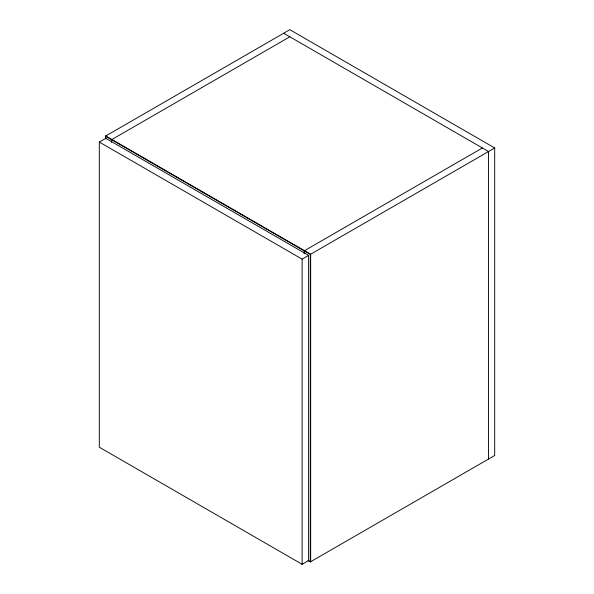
<?xml version="1.0" encoding="UTF-8"?>
<svg xmlns="http://www.w3.org/2000/svg" width="594" height="594" viewBox="0 0 594 594"><rect width="100%" height="100%" fill="white"/><g stroke="black" fill="none" stroke-linecap="round" stroke-linejoin="round"><path stroke-width="0.89" d="M105.457 138.922L105.457 136.145L289.827 29.7L494.691 147.973L494.691 455.487L310.313 561.931L308.011 560.602M99.309 142.063L105.799 138.313L308.605 255.405L308.605 560.558L302.123 564.3L99.309 447.208L99.309 142.063L302.123 259.147L308.605 255.405M289.827 36.798L111.605 139.694L111.605 142.471M482.395 147.973L304.173 250.868L304.173 253.653M105.457 136.145L310.313 254.418L494.691 147.973M283.687 33.249L488.543 151.522L488.543 459.036M308.353 560.409L310.655 561.738L310.655 254.225L105.799 135.952L105.799 138.729M310.313 254.418L310.313 561.931M302.123 259.147L302.123 564.3"/></g></svg>
